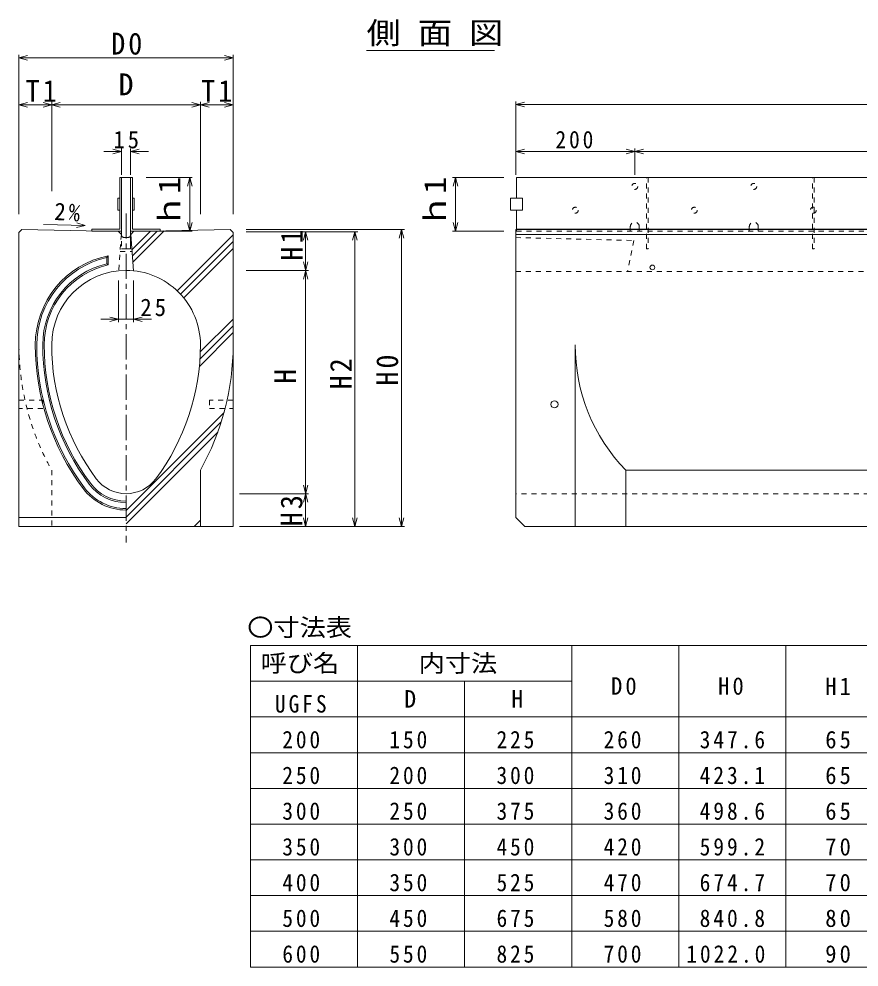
# Model space of a CAD drawing. Units: millimetres, scale not verified. Extents: x 585 to 7770, y 3235 to 5707.
# Drawn here: x 4838 to 6250, y 3235 to 4827 of the extents above; entities that cross this region are included whole.
import ezdxf
from ezdxf.enums import TextEntityAlignment as Align

# ---------------------------------------------------------------- set-up
doc = ezdxf.new("R2010")
doc.units = ezdxf.units.MM
doc.header["$LTSCALE"] = 10
doc.linetypes.add('USER1', pattern=[1.693334, 0.846667, -0.846667])
doc.linetypes.add('USER2', pattern=[6.773334, 4.233333, -0.846667, 0.846667, -0.846667])
for name, color, linetype, lineweight in [('0_2', 4, 'Continuous', 5), ('1', 7, 'Continuous', 5), ('3', 4, 'USER1', 5)]:
    doc.layers.add(name, color=color, linetype=linetype, lineweight=lineweight)
doc.styles.add('ＭＳ ゴシック', font='')
doc.styles.get('ＭＳ ゴシック').set_extended_font_data('MS Gothic')

msp = doc.modelspace()

# ---------------------------------------------------------------- linework, layer by layer
at = {"layer": '0_2'}
for p, q in [((4838.49, 4499.06), (4838.49, 4766.84)), ((4852.98, 4765.72), (4838.49, 4761.84)), ((4838.49, 4761.84), (5198.49, 4761.84)), ((4838.49, 4761.84), (4852.98, 4757.95)), ((5198.49, 4761.84), (5184, 4765.72)), ((5184, 4757.95), (5198.49, 4761.84)), ((5198.49, 4766.84), (5198.49, 4499.06)), ((5637.7, 4774.42), (5422.7, 4774.42)), ((4852.98, 4686.9), (4838.49, 4683.02)), ((5198.49, 4683.02), (4838.49, 4683.02)), ((4838.49, 4683.02), (4852.98, 4679.13)), ((4879, 4679.13), (4907.98, 4686.9)), ((4907.98, 4679.13), (4879, 4686.9)), ((4893.49, 4688.02), (4893.49, 4538.2)), ((5157.98, 4686.9), (5129, 4679.13)), ((5129, 4686.9), (5157.98, 4679.13)), ((5143.49, 4499.06), (5143.49, 4688.02)), ((5184, 4686.9), (5198.49, 4683.02)), ((5184, 4679.13), (5198.49, 4683.02)), ((5673.49, 4565.63), (5673.49, 4688.31)), ((5673.49, 4683.31), (5687.98, 4687.19)), ((5673.49, 4683.31), (7673.49, 4683.31)), ((5687.98, 4679.43), (5673.49, 4683.31)), ((5010.99, 4604.49), (4980.99, 4604.49)), ((5010.99, 4604.49), (4996.5, 4608.37)), ((4996.5, 4600.61), (5010.99, 4604.49)), ((5010.99, 4609.49), (5010.99, 4565.63)), ((5025.99, 4565.63), (5025.99, 4609.49)), ((5025.99, 4604.49), (5040.48, 4608.37)), ((5040.48, 4600.61), (5025.99, 4604.49)), ((5025.99, 4604.49), (5055.99, 4604.49)), ((5687.98, 4608.37), (5673.49, 4604.49)), ((7673.49, 4604.49), (5673.49, 4604.49)), ((5673.49, 4604.49), (5687.98, 4600.61)), ((5887.98, 4608.37), (5859, 4600.61)), ((5859, 4608.37), (5887.98, 4600.61)), ((5873.49, 4565.63), (5873.49, 4609.49)), ((5129.45, 4560.97), (5052.33, 4560.97)), ((5121.68, 4546.48), (5125.57, 4560.97)), ((5125.57, 4470.97), (5125.57, 4560.97)), ((5125.57, 4560.97), (5129.45, 4546.48)), ((5653.49, 4560.97), (5566.97, 4560.97)), ((5568.09, 4546.48), (5571.97, 4560.97)), ((5571.97, 4560.97), (5571.97, 4470.97)), ((5571.97, 4560.97), (5575.86, 4546.48)), ((4879.89, 4481.94), (4950.03, 4480.54)), ((4935.47, 4476.94), (4950.03, 4480.54)), ((4950.03, 4480.54), (4935.62, 4484.71)), ((5121.68, 4485.45), (5125.57, 4470.97)), ((5125.57, 4470.97), (5129.45, 4485.45)), ((5571.97, 4470.97), (5568.09, 4485.45)), ((5575.86, 4485.45), (5571.97, 4470.97)), ((5059.31, 4470.68), (5028.31, 4439.68)), ((5029.43, 4429.49), (5070.85, 4470.91)), ((5029.9, 4418.65), (5082.4, 4471.14)), ((5075.99, 4470.97), (5129.45, 4470.97)), ((5198.49, 4464.5), (5104.53, 4370.54)), ((5486.19, 4473.47), (5220.35, 4473.47)), ((5220.35, 4469.87), (5407.81, 4469.87)), ((5316.44, 4455.38), (5320.33, 4469.87)), ((5320.33, 4469.87), (5320.33, 3974.87)), ((5324.21, 4455.38), (5320.33, 4469.87)), ((5402.81, 4469.87), (5398.93, 4455.38)), ((5402.81, 4469.87), (5402.81, 3974.87)), ((5406.69, 4455.38), (5402.81, 4469.87)), ((5477.31, 4458.98), (5481.19, 4473.47)), ((5481.19, 3974.87), (5481.19, 4473.47)), ((5481.19, 4473.47), (5485.07, 4458.98)), ((5566.97, 4470.97), (5653.49, 4470.97)), ((5673.49, 4465.03), (6673.49, 4465.03)), ((5110.15, 4364.85), (5198.49, 4453.19)), ((4985.99, 4426.3), (4988.49, 4429.39)), ((4988.49, 4429.39), (4988.49, 4414.05)), ((5198.49, 4441.88), (5115.41, 4358.8)), ((4985.99, 4416.04), (4985.99, 4426.3)), ((4988.49, 4414.05), (4985.99, 4416.04)), ((5324.21, 4390.38), (5316.44, 4419.35)), ((5324.21, 4419.35), (5316.44, 4390.38)), ((5220.35, 4404.87), (5325.33, 4404.87)), ((5005.99, 4317.7), (5005.99, 4387.87)), ((5030.99, 4387.87), (5030.99, 4317.7)), ((5060.99, 4322.7), (4975.99, 4322.7)), ((4991.5, 4326.58), (5005.99, 4322.7)), ((5005.99, 4322.7), (4991.5, 4318.81)), ((5030.99, 4322.7), (5045.48, 4326.58)), ((5045.48, 4318.81), (5030.99, 4322.7)), ((5143.3, 4267.89), (5198.49, 4323.08)), ((5141.74, 4243.71), (5198.49, 4300.45)), ((5198.49, 4311.77), (5142.73, 4256.01)), ((5773.49, 3974.87), (5773.49, 4279.87)), ((5018.49, 4001.66), (5183.26, 4166.43)), ((5178.53, 4150.39), (5018.49, 3990.35)), ((5018.49, 3979.03), (5172.73, 4133.27)), ((6673.49, 4069.45), (5858.49, 4069.45)), ((5858.49, 4069.45), (5858.49, 3974.87)), ((5325.33, 4029.86), (5209.25, 4029.86)), ((5316.44, 4015.38), (5324.21, 4044.35)), ((5316.44, 4044.35), (5324.21, 4015.38)), ((5018.49, 3989.87), (4838.49, 3989.87)), ((5133.12, 3974.87), (5143.49, 3985.24)), ((5320.33, 3974.87), (5316.44, 3989.35)), ((5324.21, 3989.35), (5320.33, 3974.87)), ((5402.81, 3974.87), (5398.93, 3989.35)), ((5406.69, 3989.35), (5402.81, 3974.87)), ((5477.31, 3989.35), (5481.19, 3974.87)), ((5481.19, 3974.87), (5485.07, 3989.35)), ((5209.25, 3974.87), (5486.19, 3974.87))]:
    msp.add_line(p, q, dxfattribs=at)
at = {"layer": '0_2', "color": 7, "lineweight": 9}
for p, q in [((5007.79, 4560.97), (5007.79, 4474.17)), ((5007.79, 4560.97), (5029.19, 4560.97)), ((5010.99, 4470.97), (5010.99, 4560.97)), ((5025.99, 4440.97), (5025.99, 4560.97)), ((5029.19, 4560.97), (5029.19, 4474.17)), ((6672.49, 4560.97), (5674.49, 4560.97)), ((5674.49, 4560.97), (5674.49, 4525.97)), ((5004.59, 4505.97), (5004.59, 4525.97)), ((5004.59, 4525.97), (5007.79, 4525.97)), ((5029.19, 4525.97), (5032.39, 4525.97)), ((5032.39, 4525.97), (5032.39, 4505.97)), ((5684.49, 4525.97), (5664.49, 4525.97)), ((5664.49, 4525.97), (5664.49, 4505.97)), ((5684.49, 4505.97), (5684.49, 4525.97)), ((5007.79, 4505.97), (5004.59, 4505.97)), ((5032.39, 4505.97), (5029.19, 4505.97)), ((5664.49, 4505.97), (5684.49, 4505.97)), ((5674.49, 4505.97), (5674.49, 4473.47)), ((5007.79, 4474.17), (4960.99, 4474.17)), ((4960.99, 4474.17), (4960.99, 4470.97)), ((4960.99, 4470.97), (5010.99, 4470.97)), ((5075.99, 4470.97), (5025.99, 4470.97)), ((5029.19, 4474.17), (5075.99, 4474.17)), ((5075.99, 4474.17), (5075.99, 4470.97)), ((6672.49, 4474.17), (5674.49, 4474.17)), ((5018.49, 4440.97), (5025.99, 4440.97))]:
    msp.add_line(p, q, dxfattribs=at)
at = {"layer": '0_2', "color": 7, "linetype": 'USER1', "lineweight": 9}
for p, q in [((5892.89, 4440.97), (5892.89, 4560.97)), ((5896.09, 4560.97), (5896.09, 4440.97)), ((6171.89, 4440.97), (6171.89, 4560.97)), ((6175.09, 4560.97), (6175.09, 4440.97)), ((5010.59, 4465.03), (5005.99, 4404.24)), ((5010.99, 4470.97), (5010.99, 4440.97)), ((5021.39, 4460.03), (5015.59, 4460.03)), ((5673.49, 4460.03), (5871.8, 4455.07)), ((5674.49, 4473.47), (5674.49, 4470.97)), ((5674.49, 4470.97), (6672.49, 4470.97)), ((5871.8, 4455.07), (5861.38, 4403.3)), ((5008.46, 4436.82), (5028.53, 4436.82)), ((5010.99, 4440.97), (5018.49, 4440.97)), ((5896.09, 4440.97), (5892.89, 4440.97)), ((6175.09, 4440.97), (6171.89, 4440.97)), ((5673.49, 4403.3), (6673.49, 4403.3)), ((4838.49, 4186.87), (4878.49, 4186.87)), ((4878.49, 4172.87), (4838.56, 4172.87)), ((4878.49, 4186.87), (4878.49, 4172.87)), ((5198.49, 4186.87), (5158.49, 4186.87)), ((5158.49, 4186.87), (5158.49, 4172.87)), ((5158.49, 4172.87), (5198.42, 4172.87)), ((4893.49, 4069.45), (4893.49, 3974.87)), ((6673.49, 4029.86), (5673.49, 4029.86))]:
    msp.add_line(p, q, dxfattribs=at)
at = {"layer": '0_2', "linetype": 'USER2'}
msp.add_line((5018.49, 4500.69), (5018.49, 3947.95), dxfattribs=at)
at = {"layer": '0_2', "color": 3, "lineweight": 9}
for p, q in [((4838.49, 4468.47), (4843.49, 4473.37)), ((4838.49, 3974.87), (4838.49, 4468.47)), ((4843.49, 4473.37), (5005.97, 4470.12)), ((5005.97, 4470.12), (5010.59, 4465.03)), ((5026.39, 4465.03), (5031.01, 4470.12)), ((5026.39, 4465.03), (5030.99, 4404.24)), ((5031.01, 4470.12), (5193.49, 4473.37)), ((5193.49, 4473.37), (5198.49, 4468.47)), ((5198.49, 4468.47), (5198.49, 3974.87)), ((5673.49, 3989.87), (5673.49, 4473.47)), ((5673.49, 4473.47), (6673.49, 4473.47)), ((5143.49, 4069.45), (5143.49, 3974.87)), ((5688.49, 3974.87), (5673.49, 3989.87)), ((5198.49, 3974.87), (4838.49, 3974.87)), ((7658.49, 3974.87), (5688.49, 3974.87))]:
    msp.add_line(p, q, dxfattribs=at)
at = {"layer": '0_2'}
msp.add_circle((5903.02, 4409.92), 4, dxfattribs=at)
at = {"layer": '0_2', "color": 7, "lineweight": 9}
msp.add_circle((5738.49, 4179.87), 6, dxfattribs=at)
at = {"layer": '0_2', "color": 7, "linetype": 'USER1', "lineweight": 9}
for centre, radius, start, end in [((5015.59, 4465.03), 5, 180, 270), ((5021.39, 4465.03), 5, 270, 0), ((5268.49, 4279.87), 430, 180, 209.29718)]:
    msp.add_arc(centre, radius, start, end, dxfattribs=at)
at = {"layer": '0_2'}
for centre, radius, start, end in [((5018.49, 4279.87), 152.5, 101.34532, 180), ((5018.49, 4279.87), 150, 102.51337, 180), ((5018.49, 4279.87), 140, 103.42329, 180), ((5018.49, 4279.87), 137.5, 102.60229, 180), ((5268.49, 4279.87), 402.5, 180, 216.86989), ((5268.49, 4279.87), 400, 180, 216.86989), ((5268.49, 4279.87), 390, 180, 216.86989), ((5268.49, 4279.87), 387.5, 180, 216.86989), ((6070.92, 4277.64), 297.44, 179.57082, 224.42268), ((5018.49, 4092.37), 77.5, 216.86989, 269.99991), ((5018.49, 4092.37), 75, 216.86989, 269.99991), ((5018.49, 4092.37), 90, 216.86989, 269.99991), ((5018.49, 4092.37), 87.5, 216.86989, 269.99991)]:
    msp.add_arc(centre, radius, start, end, dxfattribs=at)
at = {"layer": '0_2', "color": 3, "lineweight": 9}
for centre, radius, start, end in [((5018.49, 4279.87), 125, 90.00005, 180), ((5018.49, 4279.87), 125, 0, 90.00005), ((5268.49, 4279.87), 375, 180, 216.86989), ((4768.49, 4279.87), 375, 323.13008, 0), ((4768.49, 4279.87), 430, 330.70273, 359.99995), ((5018.49, 4092.37), 62.5, 216.86989, 323.13008)]:
    msp.add_arc(centre, radius, start, end, dxfattribs=at)
at = {"layer": '1', "lineweight": 9}
for p, q in [((5227.51, 3774.83), (7387.51, 3774.83)), ((5227.51, 3234.83), (5227.51, 3774.83)), ((7387.51, 3654.83), (5227.51, 3654.83)), ((7387.51, 3234.83), (5227.51, 3234.83))]:
    msp.add_line(p, q, dxfattribs=at)
at = {"layer": '1', "color": 4}
for p, q in [((5407.51, 3774.83), (5407.51, 3234.83)), ((5767.51, 3774.83), (5767.51, 3234.83)), ((5947.51, 3234.83), (5947.51, 3774.83)), ((6127.51, 3774.83), (6127.51, 3234.83)), ((5227.51, 3714.83), (5767.51, 3714.83)), ((5587.51, 3234.83), (5587.51, 3714.83)), ((7027.51, 3594.83), (5227.51, 3594.83)), ((7027.51, 3534.83), (5227.51, 3534.83)), ((5227.51, 3474.84), (7027.51, 3474.84)), ((7027.51, 3414.84), (5227.51, 3414.84)), ((5227.51, 3354.84), (7027.51, 3354.84)), ((7027.51, 3294.83), (5227.51, 3294.83))]:
    msp.add_line(p, q, dxfattribs=at)
at = {"layer": '3'}
for p, q in [((5865.99, 4470.97), (5865.99, 4478.47)), ((5880.99, 4478.47), (5880.99, 4470.97)), ((6065.99, 4470.97), (6065.99, 4478.47)), ((6080.99, 4478.47), (6080.99, 4470.97))]:
    msp.add_line(p, q, dxfattribs=at)
for centre in [(5873.49, 4545.97), (6073.49, 4545.97), (5773.49, 4505.97), (5973.49, 4505.97), (6173.49, 4505.97)]:
    msp.add_circle(centre, 5, dxfattribs=at)
for centre in [(5873.49, 4478.47), (6073.49, 4478.47)]:
    msp.add_arc(centre, 7.5, 0, 180, dxfattribs=at)

# ---------------------------------------------------------------- texts
at = {"layer": '0_2', "color": 3, "style": 'ＭＳ ゴシック', "width": 1.15}
msp.add_text('側 面 図', height=36.66, dxfattribs=at).set_placement((5422.7, 4774.42), align=Align.BOTTOM_LEFT)
at = {"layer": '0_2', "color": 3, "style": 'ＭＳ ゴシック'}
msp.add_text('D', height=36.66, dxfattribs=at).set_placement((5005.99, 4688.02), align=Align.BOTTOM_LEFT)
at = {"layer": '0_2', "color": 3, "style": 'ＭＳ ゴシック', "width": 1.15}
for p in [(5120.57, 4475.96), (5566.97, 4475.96)]:
    msp.add_text('ｈ1', height=36.66, rotation=90, dxfattribs=at).set_placement(p, align=Align.BOTTOM_LEFT)
at = {"layer": '0_2', "color": 3, "style": 'ＭＳ ゴシック'}
msp.add_text('H', height=36.66, rotation=90, dxfattribs=at).set_placement((5315.33, 4214.43), align=Align.BOTTOM_LEFT)
at = {"layer": '0_2', "color": 3, "char_height": 36.66, "attachment_point": 7, "style": 'ＭＳ ゴシック'}
for s, insert in [('\\T1.21;\\W0.95;D0', (4993.49, 4766.84)), ('\\T1.21;\\W0.95;T1', (4849.74, 4688.02)), ('\\T1.21;\\W0.95;T1', (5144.74, 4688.02))]:
    msp.add_mtext(s, dxfattribs=dict(at, insert=insert))
at = {"layer": '0_2', "color": 7, "char_height": 29.33, "attachment_point": 7, "style": 'ＭＳ ゴシック'}
for s, insert in [('\\T1.27;\\W0.95;15', (4997.24, 4609.49)), ('\\T1.27;\\W0.9;200', (5740.22, 4609.49)), ('\\T1.27;\\W0.95;25', (5042.59, 4327.7))]:
    msp.add_mtext(s, dxfattribs=dict(at, insert=insert))
at = {"layer": '0_2', "color": 7, "insert": (4897.26, 4489.18), "char_height": 29.33, "attachment_point": 7, "rotation": 356.566, "style": 'ＭＳ ゴシック'}
msp.add_mtext('\\T1.27;\\W0.95;2%', dxfattribs=at)
at = {"layer": '0_2', "color": 3, "char_height": 36.66, "attachment_point": 7, "rotation": 90, "style": 'ＭＳ ゴシック'}
for s, insert in [('\\T1.21;\\W0.95;H1', (5315.33, 4421.12)), ('\\T1.21;\\W0.95;H2', (5397.81, 4204.91)), ('\\T1.21;\\W0.95;H0', (5476.19, 4211.26)), ('\\T1.21;\\W0.95;H3', (5315.33, 3975.1))]:
    msp.add_mtext(s, dxfattribs=dict(at, insert=insert))
at = {"layer": '1', "style": 'ＭＳ ゴシック', "width": 1.1}
for s, p in [('〇寸法表', (5222.23, 3781.74)), ('呼び名', (5244.73, 3721.74)), ('内寸法', (5510.21, 3721.74))]:
    msp.add_text(s, height=29.33, dxfattribs=at).set_placement(p, align=Align.BOTTOM_LEFT)
at = {"layer": '1', "style": 'ＭＳ ゴシック'}
for s, p in [('D', (5486.03, 3661.74)), ('H', (5666.03, 3661.74))]:
    msp.add_text(s, height=29.33, dxfattribs=at).set_placement(p, align=Align.BOTTOM_LEFT)
at = {"layer": '1', "char_height": 29.33, "attachment_point": 7, "style": 'ＭＳ ゴシック'}
for s, insert in [('\\T1.27;\\W0.95;D0', (5833.57, 3691.74)), ('\\T1.27;\\W0.95;H0', (6013.57, 3691.74)), ('\\T1.27;\\W0.95;H1', (6193.57, 3691.74)), ('\\T1.28;\\W0.9;UGFS', (5268.67, 3661.74)), ('\\T1.27;\\W0.9;200', (5281.12, 3601.74)), ('\\T1.27;\\W0.9;150', (5461.12, 3601.74)), ('\\T1.27;\\W0.9;225', (5641.12, 3601.74)), ('\\T1.27;\\W0.9;260', (5821.12, 3601.74)), ('\\T1.28;\\W0.9;347.6', (5982.51, 3601.74)), ('\\T1.27;\\W0.95;65', (6193.57, 3601.74)), ('\\T1.27;\\W0.9;250', (5281.12, 3541.74)), ('\\T1.27;\\W0.9;200', (5461.12, 3541.74)), ('\\T1.27;\\W0.9;300', (5641.12, 3541.74)), ('\\T1.27;\\W0.9;310', (5821.12, 3541.74)), ('\\T1.28;\\W0.9;423.1', (5982.51, 3541.74)), ('\\T1.27;\\W0.95;65', (6193.57, 3541.74)), ('\\T1.27;\\W0.9;300', (5281.12, 3481.74)), ('\\T1.27;\\W0.9;250', (5461.12, 3481.74)), ('\\T1.27;\\W0.9;375', (5641.12, 3481.74)), ('\\T1.27;\\W0.9;360', (5821.12, 3481.74)), ('\\T1.28;\\W0.9;498.6', (5982.51, 3481.74)), ('\\T1.27;\\W0.95;65', (6193.57, 3481.74)), ('\\T1.27;\\W0.9;350', (5281.12, 3421.74)), ('\\T1.27;\\W0.9;300', (5461.12, 3421.74)), ('\\T1.27;\\W0.9;450', (5641.12, 3421.74)), ('\\T1.27;\\W0.9;420', (5821.12, 3421.74)), ('\\T1.28;\\W0.9;599.2', (5982.51, 3421.74)), ('\\T1.27;\\W0.95;70', (6193.57, 3421.74)), ('\\T1.27;\\W0.9;400', (5281.12, 3361.74)), ('\\T1.27;\\W0.9;350', (5461.12, 3361.74)), ('\\T1.27;\\W0.9;525', (5641.12, 3361.74)), ('\\T1.27;\\W0.9;470', (5821.12, 3361.74)), ('\\T1.28;\\W0.9;674.7', (5982.51, 3361.74)), ('\\T1.27;\\W0.95;70', (6193.57, 3361.74)), ('\\T1.27;\\W0.9;500', (5281.12, 3301.74)), ('\\T1.27;\\W0.9;450', (5461.12, 3301.74)), ('\\T1.27;\\W0.9;675', (5641.12, 3301.74)), ('\\T1.27;\\W0.9;580', (5821.12, 3301.74)), ('\\T1.28;\\W0.9;840.8', (5982.51, 3301.74)), ('\\T1.27;\\W0.95;80', (6193.57, 3301.74)), ('\\T1.27;\\W0.9;600', (5281.12, 3241.74)), ('\\T1.27;\\W0.9;550', (5461.12, 3241.74)), ('\\T1.27;\\W0.9;825', (5641.12, 3241.74)), ('\\T1.27;\\W0.9;700', (5821.12, 3241.74)), ('\\T1.28;\\W0.9;1022.0', (5960.01, 3241.74)), ('\\T1.27;\\W0.95;90', (6193.57, 3241.74))]:
    msp.add_mtext(s, dxfattribs=dict(at, insert=insert))

doc.saveas('drawing.dxf')
